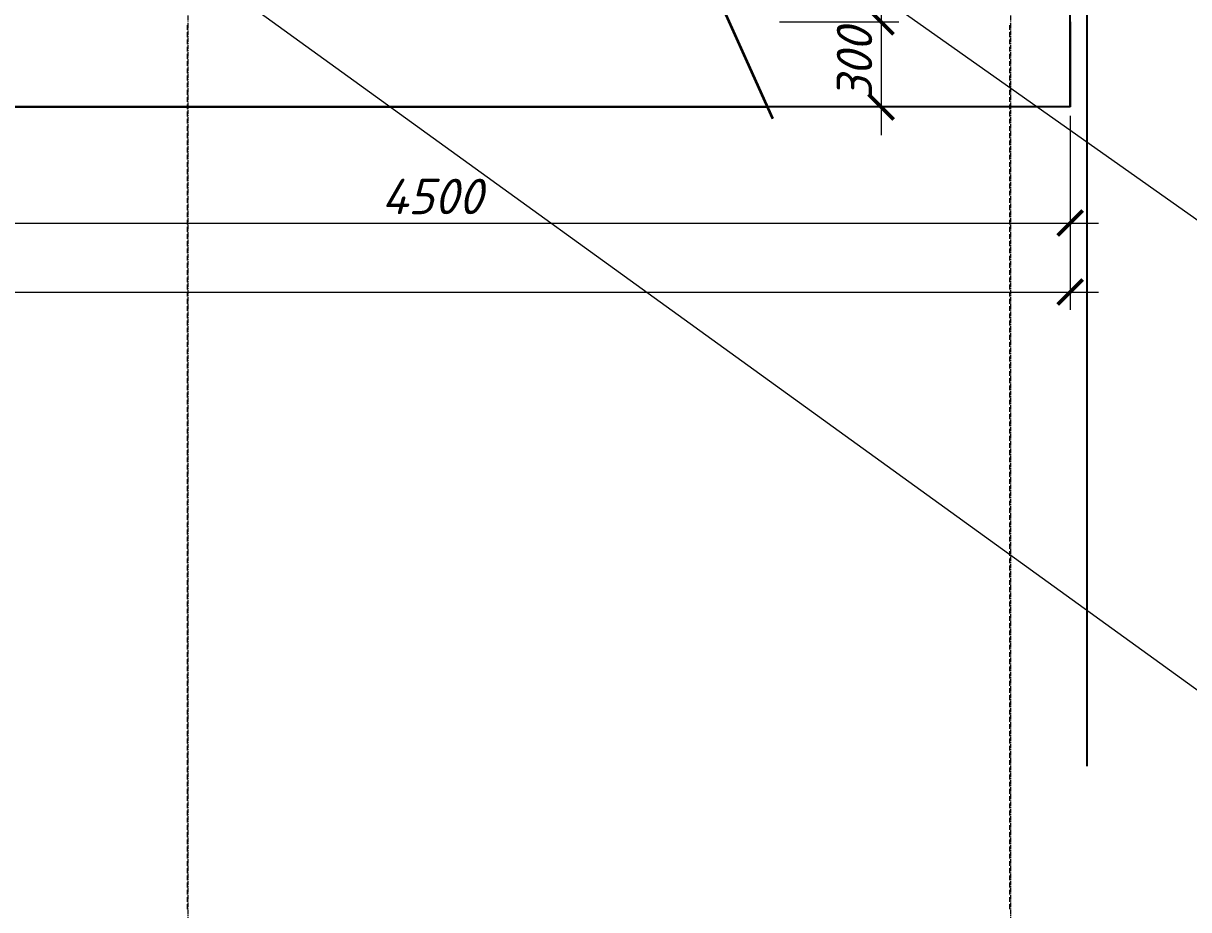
# Model space of a CAD drawing. Header units: millimetres. Extents: x -10178924 to 11692288, y -947381 to 58396.
# Drawn here: x 772877 to 776986, y -797667 to -794543 of the extents above; entities that cross this region are included whole.
import ezdxf

# ---------------------------------------------------------------- set-up
doc = ezdxf.new("R2010")
doc.units = ezdxf.units.MM
doc.linetypes.add('осевая', pattern=[50.8, 31.75, -6.35, 6.35, -6.35])
for name, color, linetype, lineweight in [('PDF _0', 7, 'Continuous', 9), ('PDF _Текст', 7, 'Continuous', 5), ('Размеры клад.', 7, 'Continuous', 0), ('Размеры осевые', 153, 'Continuous', 9), ('Утепление', 251, 'Continuous', 9)]:
    doc.layers.add(name, color=color, linetype=linetype, lineweight=lineweight)
for name, color, linetype in [('PDF _Лестницы _ крыльца.1', 7, 'Continuous'), ('PDF _Утепление', 6, 'Continuous'), ('Лестницы _ крыльца.1', 7, 'Continuous')]:
    doc.layers.add(name, color=color, linetype=linetype)
doc.layers.add('PDF _Размеры осевые', color=7, linetype='Continuous', true_color=0x5d6970)
doc.styles.add('GOST 2.304_new', font='isocpeui.ttf')
doc.dimstyles.new('SPDS 1_50', dxfattribs={"dimscale": 50, "dimtxt": 2.5, "dimasz": 1.77, "dimexe": 1.25, "dimexo": 0.625, "dimtad": 1, "dimdec": 0, "dimrnd": 0.001, "dimtxsty": 'GOST 2.304_new', "dimblk": 'ARCHTICK', "dimcen": 2.5, "dimdle": 2, "dimclrt": 256, "dimadec": 0, "dimazin": 2, "dimtfac": 0.75, "dimtdec": 0, "dimtmove": 1, "dimatfit": 3, "dimfxl": 1, "dimtolj": 1, "dimlwd": 9, "dimlwe": 9, "dimarcsym": 0})

# ---------------------------------------------------------------- blocks, each defined once
blk = doc.blocks.new('_ArchTick')
at = {"color": 0, "linetype": 'ByBlock', "const_width": 0.15}
blk.add_lwpolyline([(-0.5, -0.5), (0.5, 0.5)], dxfattribs=at)
blk = doc.blocks.new('*D2622')
at = {"layer": 'Defpoints', "color": 0, "ltscale": 100, "transparency": 16777216}
for p in [(43769.1, -14046.9), (54209.1, -14046.9), (54209.1, -14699.3)]:
    blk.add_point(p, dxfattribs=at)
at = {"layer": 'Размеры клад.', "color": 0, "lineweight": 9, "ltscale": 100, "transparency": 16777216}
for p, q in [((43769.1, -14078.2), (43769.1, -14761.8)), ((54209.1, -14078.2), (54209.1, -14761.8)), ((43669.1, -14699.3), (54309.1, -14699.3))]:
    blk.add_line(p, q, dxfattribs=at)
at = {"layer": 'Размеры клад.', "color": 0, "lineweight": 9, "ltscale": 100, "transparency": 16777216, "xscale": 88.5, "yscale": 88.5, "zscale": 88.5, "rotation": 180}
blk.add_blockref('_ArchTick', (43769.1, -14699.3), dxfattribs=at)
at = {"layer": 'Размеры клад.', "color": 0, "lineweight": 9, "ltscale": 100, "transparency": 16777216, "xscale": 88.5, "yscale": 88.5, "zscale": 88.5}
blk.add_blockref('_ArchTick', (54209.1, -14699.3), dxfattribs=at)
at = {"layer": 'Размеры клад.', "ltscale": 100, "transparency": 16777216, "insert": (48989.1, -14605.5), "char_height": 125, "attachment_point": 5, "style": 'GOST 2.304_new'}
blk.add_mtext('\\A1;10440', dxfattribs=at)
blk = doc.blocks.new('*D2625')
at = {"layer": 'Defpoints', "color": 0, "ltscale": 100, "transparency": 16777216}
for p in [(49709.1, -13746.9), (54209.1, -14046.9), (54209.1, -14456.1)]:
    blk.add_point(p, dxfattribs=at)
at = {"layer": 'Размеры клад.', "color": 0, "lineweight": 9, "ltscale": 100, "transparency": 16777216}
for p, q in [((49709.1, -13778.2), (49709.1, -14518.6)), ((54209.1, -14078.2), (54209.1, -14518.6)), ((49609.1, -14456.1), (54309.1, -14456.1))]:
    blk.add_line(p, q, dxfattribs=at)
at = {"layer": 'Размеры клад.', "color": 0, "lineweight": 9, "ltscale": 100, "transparency": 16777216, "xscale": 88.5, "yscale": 88.5, "zscale": 88.5, "rotation": 180}
blk.add_blockref('_ArchTick', (49709.1, -14456.1), dxfattribs=at)
at = {"layer": 'Размеры клад.', "color": 0, "lineweight": 9, "ltscale": 100, "transparency": 16777216, "xscale": 88.5, "yscale": 88.5, "zscale": 88.5}
blk.add_blockref('_ArchTick', (54209.1, -14456.1), dxfattribs=at)
at = {"layer": 'Размеры клад.', "ltscale": 100, "transparency": 16777216, "insert": (51959.1, -14362.4), "char_height": 125, "width": 983.713, "attachment_point": 5, "style": 'GOST 2.304_new'}
blk.add_mtext('\\A1;4500', dxfattribs=at)
blk = doc.blocks.new('*D2631')
at = {"layer": 'Defpoints', "color": 0, "ltscale": 100, "transparency": 16777216}
for p in [(53153.5, -12326.9), (53153.5, -13746.9), (53542.3, -13746.9)]:
    blk.add_point(p, dxfattribs=at)
at = {"layer": 'Размеры клад.', "color": 0, "lineweight": 9, "ltscale": 100, "transparency": 16777216}
for p, q in [((53542.3, -12226.9), (53542.3, -13846.9)), ((53184.8, -12326.9), (53604.8, -12326.9)), ((53184.8, -13746.9), (53604.8, -13746.9))]:
    blk.add_line(p, q, dxfattribs=at)
at = {"layer": 'Размеры клад.', "color": 0, "lineweight": 9, "ltscale": 100, "transparency": 16777216, "xscale": 88.5, "yscale": 88.5, "zscale": 88.5}
for p, rotation in [((53542.3, -12326.9), 90), ((53542.3, -13746.9), 270)]:
    blk.add_blockref('_ArchTick', p, dxfattribs=dict(at, rotation=rotation))
at = {"layer": 'Размеры клад.', "ltscale": 100, "transparency": 16777216, "insert": (53448.6, -13036.9), "char_height": 125, "attachment_point": 5, "rotation": 90, "style": 'GOST 2.304_new'}
blk.add_mtext('\\A1;1400', dxfattribs=at)
blk = doc.blocks.new('*D2632')
at = {"layer": 'Defpoints', "color": 0, "ltscale": 100, "transparency": 16777216}
for p in [(53153.5, -13746.9), (53184.8, -14046.9), (53542.3, -14046.9)]:
    blk.add_point(p, dxfattribs=at)
at = {"layer": 'Размеры клад.', "color": 0, "lineweight": 9, "ltscale": 100, "transparency": 16777216}
for p, q in [((53542.3, -13646.9), (53542.3, -14146.9)), ((53184.8, -13746.9), (53604.8, -13746.9)), ((53216, -14046.9), (53604.8, -14046.9))]:
    blk.add_line(p, q, dxfattribs=at)
at = {"layer": 'Размеры клад.', "color": 0, "lineweight": 9, "ltscale": 100, "transparency": 16777216, "xscale": 88.5, "yscale": 88.5, "zscale": 88.5}
for p, rotation in [((53542.3, -13746.9), 90), ((53542.3, -14046.9), 270)]:
    blk.add_blockref('_ArchTick', p, dxfattribs=dict(at, rotation=rotation))
at = {"layer": 'Размеры клад.', "ltscale": 100, "transparency": 16777216, "insert": (53448.6, -13896.9), "char_height": 125, "attachment_point": 5, "rotation": 90, "style": 'GOST 2.304_new'}
blk.add_mtext('\\A1;300', dxfattribs=at)
blk = doc.blocks.new('A$C5282721b')
at = {"layer": 'Лестницы _ крыльца.1', "color": 18, "true_color": 0x000000, "transparency": 33554687}
blk.add_line((54209.092, -13746.906), (54209.092, -14046.906), dxfattribs=at)
at = {"layer": 'Лестницы _ крыльца.1', "color": 18, "lineweight": 30, "true_color": 0x000000, "transparency": 33554687, "flags": 128}
blk.add_lwpolyline([(53144.433, -14046.906), (43769.092, -14046.906), (43769.092, -12206.906), (44069.092, -12206.906), (44069.092, -13746.906)], dxfattribs=at)
at = {"layer": 'Лестницы _ крыльца.1', "color": 18, "true_color": 0x000000, "transparency": 33554687, "flags": 128}
blk.add_lwpolyline([(54209.092, -14046.906), (53144.433, -14046.906)], dxfattribs=at)
at = {"layer": 'Размеры осевые', "color": 251, "linetype": 'осевая', "ltscale": 0.5, "transparency": 33554687}
for p, q in [((51100, -19000), (51100, 1500)), ((54000, -19000), (54000, 1500))]:
    blk.add_line(p, q, dxfattribs=at)
at = {"layer": 'Утепление', "color": 18, "true_color": 0x000000, "transparency": 33554687}
blk.add_line((52291.789, -12156.906), (53162.478, -14086.906), dxfattribs=at)
blk.add_line((52291.789, -12156.906), (53162.478, -14086.906), dxfattribs=at)
at = {"layer": 'Размеры клад.', "color": 18, "ltscale": 100, "true_color": 0x000000, "transparency": 33554687}
dim = blk.add_linear_dim(base=(53542.315, -13746.906), p1=(53153.54, -12326.906), p2=(53153.54, -13746.906), angle=90, text='1400', dimstyle='SPDS 1_50', dxfattribs=at)
dim.commit()
dim.dimension.update_dxf_attribs({"geometry": '*D2631', "text_midpoint": (53448.565, -13036.906)})
dim = blk.add_linear_dim(base=(53542.315, -14046.906), p1=(53153.54, -13746.906), p2=(53184.79, -14046.906), angle=90, dimstyle='SPDS 1_50', dxfattribs=at)
dim.commit()
dim.dimension.update_dxf_attribs({"geometry": '*D2632', "text_midpoint": (53542.315, -13896.906), "dimtype": 128})
for base, p1, picture, middle in [((54209.092, -14456.119), (49709.092, -13746.906), '*D2625', (51959.092, -14362.369)), ((54209.092, -14699.286), (43769.092, -14046.906), '*D2622', (48989.092, -14605.536))]:
    dim = blk.add_linear_dim(base=base, p1=p1, p2=(54209.092, -14046.906), dimstyle='SPDS 1_50', dxfattribs=at)
    dim.commit()
    dim.dimension.update_dxf_attribs({"geometry": picture, "text_midpoint": middle})

msp = doc.modelspace()

# ---------------------------------------------------------------- linework, layer by layer
at = {"layer": 'PDF _0', "lineweight": 25}
msp.add_lwpolyline([(776626, -792948.7), (776626, -797160.7)], dxfattribs=at)
at = {"layer": 'PDF _Лестницы _ крыльца.1', "lineweight": 30}
msp.add_lwpolyline([(775500, -794836.7), (766123.4, -794836.7), (766123.4, -792999.5), (766424, -792999.5), (766424, -794536.2)], dxfattribs=at)
at = {"layer": 'PDF _Лестницы _ крыльца.1', "lineweight": 25}
msp.add_lwpolyline([(776566.8, -793118), (776566.8, -794536.1), (776566.8, -794836.7), (775500, -794836.7)], dxfattribs=at)
at = {"layer": 'PDF _Размеры осевые', "lineweight": 9}
for points in [[(773455.2, -794544.6), (773455.2, -794544.6)], [(773455.2, -794565.8), (773455.2, -794548.9)], [(773455.2, -794570), (773455.2, -794570)], [(773455.2, -794591.2), (773455.2, -794574.3)], [(776355.1, -794544.6), (776355.1, -794544.6)], [(776355.1, -794565.8), (776355.1, -794548.9)], [(776355.1, -794570), (776355.1, -794570)], [(776355.1, -794591.2), (776355.1, -794574.3)], [(773455.2, -794595.4), (773455.2, -794595.4)], [(773455.2, -794616.6), (773455.2, -794599.7)], [(773455.2, -794620.8), (773455.2, -794620.8)], [(773455.2, -794642), (773455.2, -794625.1)], [(776355.1, -794595.4), (776355.1, -794595.4)], [(776355.1, -794616.6), (776355.1, -794599.7)], [(776355.1, -794620.8), (776355.1, -794620.8)], [(776355.1, -794642), (776355.1, -794625.1)], [(773455.2, -794646.2), (773455.2, -794646.2)], [(773455.2, -794667.4), (773455.2, -794650.5)], [(776355.1, -794646.2), (776355.1, -794646.2)], [(776355.1, -794667.4), (776355.1, -794650.5)], [(773455.2, -794671.6), (773455.2, -794671.6)], [(773455.2, -794692.8), (773455.2, -794675.9)], [(773455.2, -794697), (773455.2, -794697)], [(773455.2, -794718.2), (773455.2, -794701.3)], [(776355.1, -794671.6), (776355.1, -794671.6)], [(776355.1, -794692.8), (776355.1, -794675.9)], [(776355.1, -794697), (776355.1, -794697)], [(776355.1, -794718.2), (776355.1, -794701.3)], [(773455.2, -794722.4), (773455.2, -794722.4)], [(773455.2, -794743.6), (773455.2, -794726.7)], [(773455.2, -794747.8), (773455.2, -794747.8)], [(776355.1, -794722.4), (776355.1, -794722.4)], [(776355.1, -794743.6), (776355.1, -794726.7)], [(776355.1, -794747.8), (776355.1, -794747.8)], [(773455.2, -794769), (773455.2, -794752.1)], [(773455.2, -794773.2), (773455.2, -794773.2)], [(773455.2, -794794.4), (773455.2, -794777.5)], [(776355.1, -794769), (776355.1, -794752.1)], [(776355.1, -794773.2), (776355.1, -794773.2)], [(776355.1, -794794.4), (776355.1, -794777.5)], [(773455.2, -794798.6), (773455.2, -794798.6)], [(773455.2, -794819.8), (773455.2, -794802.9)], [(773455.2, -794824), (773455.2, -794824)], [(773455.2, -794845.2), (773455.2, -794828.3)], [(776355.1, -794798.6), (776355.1, -794798.6)], [(776355.1, -794819.8), (776355.1, -794802.9)], [(776355.1, -794824), (776355.1, -794824)], [(776355.1, -794845.2), (776355.1, -794828.3)], [(773455.2, -794849.4), (773455.2, -794849.4)], [(773455.2, -794870.6), (773455.2, -794853.7)], [(776355.1, -794849.4), (776355.1, -794849.4)], [(776355.1, -794870.6), (776355.1, -794853.7)], [(773455.2, -794874.8), (773455.2, -794874.8)], [(773455.2, -794896), (773455.2, -794879.1)], [(773455.2, -794900.2), (773455.2, -794900.2)], [(773455.2, -794921.4), (773455.2, -794904.5)], [(776355.1, -794874.8), (776355.1, -794874.8)], [(776355.1, -794896), (776355.1, -794879.1)], [(776355.1, -794900.2), (776355.1, -794900.2)], [(776355.1, -794921.4), (776355.1, -794904.5)], [(773455.2, -794925.6), (773455.2, -794925.6)], [(773455.2, -794946.8), (773455.2, -794929.9)], [(773455.2, -794951), (773455.2, -794951)], [(776355.1, -794925.6), (776355.1, -794925.6)], [(776355.1, -794946.8), (776355.1, -794929.9)], [(776355.1, -794951), (776355.1, -794951)], [(773455.2, -794972.2), (773455.2, -794955.3)], [(773455.2, -794976.4), (773455.2, -794976.4)], [(773455.2, -794997.6), (773455.2, -794980.7)], [(776355.1, -794972.2), (776355.1, -794955.3)], [(776355.1, -794976.4), (776355.1, -794976.4)], [(776355.1, -794997.6), (776355.1, -794980.7)], [(773455.2, -795001.8), (773455.2, -795001.8)], [(773455.2, -795023), (773455.2, -795006.1)], [(773455.2, -795027.2), (773455.2, -795027.2)], [(773455.2, -795048.4), (773455.2, -795031.5)], [(776355.1, -795001.8), (776355.1, -795001.8)], [(776355.1, -795023), (776355.1, -795006.1)], [(776355.1, -795027.2), (776355.1, -795027.2)], [(776355.1, -795048.4), (776355.1, -795031.5)], [(773455.2, -795052.6), (773455.2, -795052.6)], [(773455.2, -795073.8), (773455.2, -795056.9)], [(773455.2, -795078), (773455.2, -795078)], [(776355.1, -795052.6), (776355.1, -795052.6)], [(776355.1, -795073.8), (776355.1, -795056.9)], [(776355.1, -795078), (776355.1, -795078)], [(773455.2, -795099.2), (773455.2, -795082.3)], [(773455.2, -795103.4), (773455.2, -795103.4)], [(773455.2, -795124.6), (773455.2, -795107.7)], [(776355.1, -795099.2), (776355.1, -795082.3)], [(776355.1, -795103.4), (776355.1, -795103.4)], [(776355.1, -795124.6), (776355.1, -795107.7)], [(773455.2, -795128.8), (773455.2, -795128.8)], [(773455.2, -795150), (773455.2, -795133.1)], [(773455.2, -795154.2), (773455.2, -795154.2)], [(773455.2, -795175.4), (773455.2, -795158.5)], [(776355.1, -795128.8), (776355.1, -795128.8)], [(776355.1, -795150), (776355.1, -795133.1)], [(776355.1, -795154.2), (776355.1, -795154.2)], [(776355.1, -795175.4), (776355.1, -795158.5)], [(773455.2, -795179.6), (773455.2, -795179.6)], [(773455.2, -795200.8), (773455.2, -795183.9)], [(776355.1, -795179.6), (776355.1, -795179.6)], [(776355.1, -795200.8), (776355.1, -795183.9)], [(773455.2, -795205), (773455.2, -795205)], [(773455.2, -795226.2), (773455.2, -795209.3)], [(773455.2, -795230.4), (773455.2, -795230.4)], [(773455.2, -795251.6), (773455.2, -795234.7)], [(776355.1, -795205), (776355.1, -795205)], [(776355.1, -795226.2), (776355.1, -795209.3)], [(776355.1, -795230.4), (776355.1, -795230.4)], [(776355.1, -795251.6), (776355.1, -795234.7)], [(773455.2, -795255.8), (773455.2, -795255.8)], [(773455.2, -795277), (773455.2, -795260.1)], [(773455.2, -795281.2), (773455.2, -795281.2)], [(776355.1, -795255.8), (776355.1, -795255.8)], [(776355.1, -795277), (776355.1, -795260.1)], [(776355.1, -795281.2), (776355.1, -795281.2)], [(773455.2, -795302.4), (773455.2, -795285.5)], [(773455.2, -795306.6), (773455.2, -795306.6)], [(773455.2, -795327.8), (773455.2, -795310.9)], [(776355.1, -795302.4), (776355.1, -795285.5)], [(776355.1, -795306.6), (776355.1, -795306.6)], [(776355.1, -795327.8), (776355.1, -795310.9)], [(773455.2, -795332), (773455.2, -795332)], [(773455.2, -795353.2), (773455.2, -795336.3)], [(773455.2, -795357.4), (773455.2, -795357.4)], [(773455.2, -795378.6), (773455.2, -795361.7)], [(776355.1, -795332), (776355.1, -795332)], [(776355.1, -795353.2), (776355.1, -795336.3)], [(776355.1, -795357.4), (776355.1, -795357.4)], [(776355.1, -795378.6), (776355.1, -795361.7)], [(773455.2, -795382.8), (773455.2, -795382.8)], [(773455.2, -795404), (773455.2, -795387.1)], [(776355.1, -795382.8), (776355.1, -795382.8)], [(776355.1, -795404), (776355.1, -795387.1)], [(773455.2, -795408.2), (773455.2, -795408.2)], [(773455.2, -795429.4), (773455.2, -795412.5)], [(773455.2, -795433.7), (773455.2, -795433.7)], [(773455.2, -795454.8), (773455.2, -795437.9)], [(776355.1, -795408.2), (776355.1, -795408.2)], [(776355.1, -795429.4), (776355.1, -795412.5)], [(776355.1, -795433.7), (776355.1, -795433.7)], [(776355.1, -795454.8), (776355.1, -795437.9)], [(773455.2, -795459.1), (773455.2, -795459.1)], [(773455.2, -795480.2), (773455.2, -795463.3)], [(773455.2, -795484.4), (773455.2, -795484.4)], [(773455.2, -795505.6), (773455.2, -795488.7)], [(776355.1, -795459.1), (776355.1, -795459.1)], [(776355.1, -795480.2), (776355.1, -795463.3)], [(776355.1, -795484.4), (776355.1, -795484.4)], [(776355.1, -795505.6), (776355.1, -795488.7)], [(773455.2, -795509.8), (773455.2, -795509.8)], [(773455.2, -795531), (773455.2, -795514.1)], [(776355.1, -795509.8), (776355.1, -795509.8)], [(776355.1, -795531), (776355.1, -795514.1)], [(773455.2, -795535.2), (773455.2, -795535.2)], [(773455.2, -795556.4), (773455.2, -795539.5)], [(773455.2, -795560.7), (773455.2, -795560.7)], [(773455.2, -795581.8), (773455.2, -795564.9)], [(776355.1, -795535.2), (776355.1, -795535.2)], [(776355.1, -795556.4), (776355.1, -795539.5)], [(776355.1, -795560.7), (776355.1, -795560.7)], [(776355.1, -795581.8), (776355.1, -795564.9)], [(773455.2, -795586.1), (773455.2, -795586.1)], [(773455.2, -795607.2), (773455.2, -795590.3)], [(773455.2, -795611.4), (773455.2, -795611.4)], [(776355.1, -795586.1), (776355.1, -795586.1)], [(776355.1, -795607.2), (776355.1, -795590.3)], [(776355.1, -795611.4), (776355.1, -795611.4)], [(773455.2, -795632.6), (773455.2, -795615.7)], [(773455.2, -795636.8), (773455.2, -795636.8)], [(773455.2, -795658), (773455.2, -795641.1)], [(776355.1, -795632.6), (776355.1, -795615.7)], [(776355.1, -795636.8), (776355.1, -795636.8)], [(776355.1, -795658), (776355.1, -795641.1)], [(773455.2, -795662.3), (773455.2, -795662.3)], [(773455.2, -795683.4), (773455.2, -795666.5)], [(773455.2, -795687.7), (773455.2, -795687.7)], [(773455.2, -795708.8), (773455.2, -795691.9)], [(776355.1, -795662.3), (776355.1, -795662.3)], [(776355.1, -795683.4), (776355.1, -795666.5)], [(776355.1, -795687.7), (776355.1, -795687.7)], [(776355.1, -795708.8), (776355.1, -795691.9)], [(773455.2, -795713.1), (773455.2, -795713.1)], [(773455.2, -795734.2), (773455.2, -795717.3)], [(776355.1, -795713.1), (776355.1, -795713.1)], [(776355.1, -795734.2), (776355.1, -795717.3)], [(773455.2, -795738.4), (773455.2, -795738.4)], [(773455.2, -795759.6), (773455.2, -795742.7)], [(773455.2, -795763.8), (773455.2, -795763.8)], [(773455.2, -795785), (773455.2, -795768.1)], [(776355.1, -795738.4), (776355.1, -795738.4)], [(776355.1, -795759.6), (776355.1, -795742.7)], [(776355.1, -795763.8), (776355.1, -795763.8)], [(776355.1, -795785), (776355.1, -795768.1)], [(773455.2, -795789.3), (773455.2, -795789.3)], [(773455.2, -795810.4), (773455.2, -795793.5)], [(773455.2, -795814.7), (773455.2, -795814.7)], [(776355.1, -795789.3), (776355.1, -795789.3)], [(776355.1, -795810.4), (776355.1, -795793.5)], [(776355.1, -795814.7), (776355.1, -795814.7)], [(773455.2, -795835.8), (773455.2, -795818.9)], [(773455.2, -795840.1), (773455.2, -795840.1)], [(773455.2, -795861.2), (773455.2, -795844.3)], [(776355.1, -795835.8), (776355.1, -795818.9)], [(776355.1, -795840.1), (776355.1, -795840.1)], [(776355.1, -795861.2), (776355.1, -795844.3)], [(773455.2, -795865.5), (773455.2, -795865.5)], [(773455.2, -795886.6), (773455.2, -795869.7)], [(773455.2, -795890.9), (773455.2, -795890.9)], [(773455.2, -795912), (773455.2, -795895.1)], [(776355.1, -795865.5), (776355.1, -795865.5)], [(776355.1, -795886.6), (776355.1, -795869.7)], [(776355.1, -795890.9), (776355.1, -795890.9)], [(776355.1, -795912), (776355.1, -795895.1)], [(773455.2, -795916.3), (773455.2, -795916.3)], [(773455.2, -795937.4), (773455.2, -795920.5)], [(776355.1, -795916.3), (776355.1, -795916.3)], [(776355.1, -795937.4), (776355.1, -795920.5)], [(773455.2, -795941.7), (773455.2, -795941.7)], [(773455.2, -795962.8), (773455.2, -795945.9)], [(773455.2, -795967.1), (773455.2, -795967.1)], [(773455.2, -795988.2), (773455.2, -795971.3)], [(776355.1, -795941.7), (776355.1, -795941.7)], [(776355.1, -795962.8), (776355.1, -795945.9)], [(776355.1, -795967.1), (776355.1, -795967.1)], [(776355.1, -795988.2), (776355.1, -795971.3)], [(773455.2, -795992.5), (773455.2, -795992.5)], [(773455.2, -796013.6), (773455.2, -795996.7)], [(773455.2, -796017.9), (773455.2, -796017.9)], [(773455.2, -796039), (773455.2, -796022.1)], [(776355.1, -795992.5), (776355.1, -795992.5)], [(776355.1, -796013.6), (776355.1, -795996.7)], [(776355.1, -796017.9), (776355.1, -796017.9)], [(776355.1, -796039), (776355.1, -796022.1)], [(773455.2, -796043.3), (773455.2, -796043.3)], [(773455.2, -796064.4), (773455.2, -796047.5)], [(776355.1, -796043.3), (776355.1, -796043.3)], [(776355.1, -796064.4), (776355.1, -796047.5)], [(773455.2, -796068.7), (773455.2, -796068.7)], [(773455.2, -796089.8), (773455.2, -796072.9)], [(773455.2, -796094.1), (773455.2, -796094.1)], [(773455.2, -796115.2), (773455.2, -796098.3)], [(776355.1, -796068.7), (776355.1, -796068.7)], [(776355.1, -796089.8), (776355.1, -796072.9)], [(776355.1, -796094.1), (776355.1, -796094.1)], [(776355.1, -796115.2), (776355.1, -796098.3)], [(773455.2, -796119.5), (773455.2, -796119.5)], [(773455.2, -796140.6), (773455.2, -796123.7)], [(773455.2, -796144.9), (773455.2, -796144.9)], [(776355.1, -796119.5), (776355.1, -796119.5)], [(776355.1, -796140.6), (776355.1, -796123.7)], [(776355.1, -796144.9), (776355.1, -796144.9)], [(773455.2, -796166), (773455.2, -796149.1)], [(773455.2, -796170.3), (773455.2, -796170.3)], [(773455.2, -796191.4), (773455.2, -796174.5)], [(776355.1, -796166), (776355.1, -796149.1)], [(776355.1, -796170.3), (776355.1, -796170.3)], [(776355.1, -796191.4), (776355.1, -796174.5)], [(773455.2, -796195.7), (773455.2, -796195.7)], [(773455.2, -796216.8), (773455.2, -796199.9)], [(773455.2, -796221.1), (773455.2, -796221.1)], [(773455.2, -796242.2), (773455.2, -796225.3)], [(776355.1, -796195.7), (776355.1, -796195.7)], [(776355.1, -796216.8), (776355.1, -796199.9)], [(776355.1, -796221.1), (776355.1, -796221.1)], [(776355.1, -796242.2), (776355.1, -796225.3)], [(773455.2, -796246.5), (773455.2, -796246.5)], [(773455.2, -796267.6), (773455.2, -796250.7)], [(776355.1, -796246.5), (776355.1, -796246.5)], [(776355.1, -796267.6), (776355.1, -796250.7)], [(773455.2, -796271.9), (773455.2, -796271.9)], [(773455.2, -796293), (773455.2, -796276.1)], [(773455.2, -796297.3), (773455.2, -796297.3)], [(773455.2, -796318.4), (773455.2, -796301.5)], [(776355.1, -796271.9), (776355.1, -796271.9)], [(776355.1, -796293), (776355.1, -796276.1)], [(776355.1, -796297.3), (776355.1, -796297.3)], [(776355.1, -796318.4), (776355.1, -796301.5)], [(773455.2, -796322.7), (773455.2, -796322.7)], [(773455.2, -796343.8), (773455.2, -796326.9)], [(773455.2, -796348.1), (773455.2, -796348.1)], [(776355.1, -796322.7), (776355.1, -796322.7)], [(776355.1, -796343.8), (776355.1, -796326.9)], [(776355.1, -796348.1), (776355.1, -796348.1)], [(773455.2, -796369.2), (773455.2, -796352.3)], [(773455.2, -796373.5), (773455.2, -796373.5)], [(773455.2, -796394.6), (773455.2, -796377.7)], [(776355.1, -796369.2), (776355.1, -796352.3)], [(776355.1, -796373.5), (776355.1, -796373.5)], [(776355.1, -796394.6), (776355.1, -796377.7)], [(773455.2, -796398.9), (773455.2, -796398.9)], [(773455.2, -796420), (773455.2, -796403.1)], [(773455.2, -796424.3), (773455.2, -796424.3)], [(773455.2, -796445.4), (773455.2, -796428.5)], [(776355.1, -796398.9), (776355.1, -796398.9)], [(776355.1, -796420), (776355.1, -796403.1)], [(776355.1, -796424.3), (776355.1, -796424.3)], [(776355.1, -796445.4), (776355.1, -796428.5)], [(773455.2, -796449.7), (773455.2, -796449.7)], [(773455.2, -796470.8), (773455.2, -796453.9)], [(773455.2, -796475.1), (773455.2, -796475.1)], [(776355.1, -796449.7), (776355.1, -796449.7)], [(776355.1, -796470.8), (776355.1, -796453.9)], [(776355.1, -796475.1), (776355.1, -796475.1)], [(773455.2, -796496.2), (773455.2, -796479.3)], [(773455.2, -796500.5), (773455.2, -796500.5)], [(773455.2, -796521.6), (773455.2, -796504.7)], [(776355.1, -796496.2), (776355.1, -796479.3)], [(776355.1, -796500.5), (776355.1, -796500.5)], [(776355.1, -796521.6), (776355.1, -796504.7)], [(773455.2, -796525.9), (773455.2, -796525.9)], [(773455.2, -796547), (773455.2, -796530.1)], [(773455.2, -796551.3), (773455.2, -796551.3)], [(773455.2, -796572.4), (773455.2, -796555.5)], [(776355.1, -796525.9), (776355.1, -796525.9)], [(776355.1, -796547), (776355.1, -796530.1)], [(776355.1, -796551.3), (776355.1, -796551.3)], [(776355.1, -796572.4), (776355.1, -796555.5)], [(773455.2, -796576.7), (773455.2, -796576.7)], [(773455.2, -796597.8), (773455.2, -796580.9)], [(776355.1, -796576.7), (776355.1, -796576.7)], [(776355.1, -796597.8), (776355.1, -796580.9)], [(773455.2, -796602.1), (773455.2, -796602.1)], [(773455.2, -796623.2), (773455.2, -796606.3)], [(773455.2, -796627.5), (773455.2, -796627.5)], [(773455.2, -796648.6), (773455.2, -796631.7)], [(776355.1, -796602.1), (776355.1, -796602.1)], [(776355.1, -796623.2), (776355.1, -796606.3)], [(776355.1, -796627.5), (776355.1, -796627.5)], [(776355.1, -796648.6), (776355.1, -796631.7)], [(773455.2, -796652.9), (773455.2, -796652.9)], [(773455.2, -796674), (773455.2, -796657.1)], [(773455.2, -796678.3), (773455.2, -796678.3)], [(776355.1, -796652.9), (776355.1, -796652.9)], [(776355.1, -796674), (776355.1, -796657.1)], [(776355.1, -796678.3), (776355.1, -796678.3)], [(773455.2, -796699.4), (773455.2, -796682.5)], [(773455.2, -796703.7), (773455.2, -796703.7)], [(773455.2, -796724.8), (773455.2, -796707.9)], [(776355.1, -796699.4), (776355.1, -796682.5)], [(776355.1, -796703.7), (776355.1, -796703.7)], [(776355.1, -796724.8), (776355.1, -796707.9)], [(773455.2, -796729.1), (773455.2, -796729.1)], [(773455.2, -796750.2), (773455.2, -796733.3)], [(773455.2, -796754.5), (773455.2, -796754.5)], [(773455.2, -796775.6), (773455.2, -796758.7)], [(776355.1, -796729.1), (776355.1, -796729.1)], [(776355.1, -796750.2), (776355.1, -796733.3)], [(776355.1, -796754.5), (776355.1, -796754.5)], [(776355.1, -796775.6), (776355.1, -796758.7)], [(773455.2, -796779.9), (773455.2, -796779.9)], [(773455.2, -796801), (773455.2, -796784.1)], [(776355.1, -796779.9), (776355.1, -796779.9)], [(776355.1, -796801), (776355.1, -796784.1)], [(773455.2, -796805.3), (773455.2, -796805.3)], [(773455.2, -796826.4), (773455.2, -796809.5)], [(773455.2, -796830.7), (773455.2, -796830.7)], [(773455.2, -796851.8), (773455.2, -796834.9)], [(776355.1, -796805.3), (776355.1, -796805.3)], [(776355.1, -796826.4), (776355.1, -796809.5)], [(776355.1, -796830.7), (776355.1, -796830.7)], [(776355.1, -796851.8), (776355.1, -796834.9)], [(773455.2, -796856.1), (773455.2, -796856.1)], [(773455.2, -796877.2), (773455.2, -796860.3)], [(773455.2, -796881.5), (773455.2, -796881.5)], [(773455.2, -796902.6), (773455.2, -796885.7)], [(776355.1, -796856.1), (776355.1, -796856.1)], [(776355.1, -796877.2), (776355.1, -796860.3)], [(776355.1, -796881.5), (776355.1, -796881.5)], [(776355.1, -796902.6), (776355.1, -796885.7)], [(773455.2, -796906.9), (773455.2, -796906.9)], [(773455.2, -796928), (773455.2, -796911.1)], [(776355.1, -796906.9), (776355.1, -796906.9)], [(776355.1, -796928), (776355.1, -796911.1)], [(773455.2, -796932.3), (773455.2, -796932.3)], [(773455.2, -796953.4), (773455.2, -796936.5)], [(773455.2, -796957.7), (773455.2, -796957.7)], [(773455.2, -796978.8), (773455.2, -796961.9)], [(776355.1, -796932.3), (776355.1, -796932.3)], [(776355.1, -796953.4), (776355.1, -796936.5)], [(776355.1, -796957.7), (776355.1, -796957.7)], [(776355.1, -796978.8), (776355.1, -796961.9)], [(773455.2, -796983.1), (773455.2, -796983.1)], [(773455.2, -797004.2), (773455.2, -796987.3)], [(773455.2, -797008.5), (773455.2, -797008.5)], [(776355.1, -796983.1), (776355.1, -796983.1)], [(776355.1, -797004.2), (776355.1, -796987.3)], [(776355.1, -797008.5), (776355.1, -797008.5)], [(773455.2, -797029.6), (773455.2, -797012.7)], [(773455.2, -797033.9), (773455.2, -797033.9)], [(773455.2, -797055), (773455.2, -797038.1)], [(776355.1, -797029.6), (776355.1, -797012.7)], [(776355.1, -797033.9), (776355.1, -797033.9)], [(776355.1, -797055), (776355.1, -797038.1)], [(773455.2, -797059.3), (773455.2, -797059.3)], [(773455.2, -797080.4), (773455.2, -797063.5)], [(773455.2, -797084.7), (773455.2, -797084.7)], [(773455.2, -797105.8), (773455.2, -797088.9)], [(776355.1, -797059.3), (776355.1, -797059.3)], [(776355.1, -797080.4), (776355.1, -797063.5)], [(776355.1, -797084.7), (776355.1, -797084.7)], [(776355.1, -797105.8), (776355.1, -797088.9)], [(773455.2, -797110.1), (773455.2, -797110.1)], [(773455.2, -797131.2), (773455.2, -797114.3)], [(776355.1, -797110.1), (776355.1, -797110.1)], [(776355.1, -797131.2), (776355.1, -797114.3)], [(773455.2, -797135.5), (773455.2, -797135.5)], [(773455.2, -797156.6), (773455.2, -797139.7)], [(773455.2, -797160.9), (773455.2, -797160.9)], [(773455.2, -797182), (773455.2, -797165.1)], [(776355.1, -797135.5), (776355.1, -797135.5)], [(776355.1, -797156.6), (776355.1, -797139.7)], [(776355.1, -797160.9), (776355.1, -797160.9)], [(776355.1, -797182), (776355.1, -797165.1)], [(773455.2, -797186.3), (773455.2, -797186.3)], [(773455.2, -797207.4), (773455.2, -797190.5)], [(773455.2, -797211.7), (773455.2, -797211.7)], [(776355.1, -797186.3), (776355.1, -797186.3)], [(776355.1, -797207.4), (776355.1, -797190.5)], [(776355.1, -797211.7), (776355.1, -797211.7)], [(773455.2, -797232.8), (773455.2, -797215.9)], [(773455.2, -797237.1), (773455.2, -797237.1)], [(773455.2, -797258.2), (773455.2, -797241.3)], [(776355.1, -797232.8), (776355.1, -797215.9)], [(776355.1, -797237.1), (776355.1, -797237.1)], [(776355.1, -797258.2), (776355.1, -797241.3)], [(773455.2, -797262.5), (773455.2, -797262.5)], [(773455.2, -797283.6), (773455.2, -797266.7)], [(773455.2, -797287.9), (773455.2, -797287.9)], [(773455.2, -797309), (773455.2, -797292.1)], [(776355.1, -797262.5), (776355.1, -797262.5)], [(776355.1, -797283.6), (776355.1, -797266.7)], [(776355.1, -797287.9), (776355.1, -797287.9)], [(776355.1, -797309), (776355.1, -797292.1)], [(773455.2, -797313.3), (773455.2, -797313.3)], [(773455.2, -797334.4), (773455.2, -797317.5)], [(776355.1, -797313.3), (776355.1, -797313.3)], [(776355.1, -797334.4), (776355.1, -797317.5)], [(773455.2, -797338.7), (773455.2, -797338.7)], [(773455.2, -797359.8), (773455.2, -797342.9)], [(773455.2, -797364.1), (773455.2, -797364.1)], [(773455.2, -797385.2), (773455.2, -797368.3)], [(776355.1, -797338.7), (776355.1, -797338.7)], [(776355.1, -797359.8), (776355.1, -797342.9)], [(776355.1, -797364.1), (776355.1, -797364.1)], [(776355.1, -797385.2), (776355.1, -797368.3)], [(773455.2, -797389.5), (773455.2, -797389.5)], [(773455.2, -797410.6), (773455.2, -797393.7)], [(773455.2, -797414.9), (773455.2, -797414.9)], [(773455.2, -797436), (773455.2, -797419.1)], [(776355.1, -797389.5), (776355.1, -797389.5)], [(776355.1, -797410.6), (776355.1, -797393.7)], [(776355.1, -797414.9), (776355.1, -797414.9)], [(776355.1, -797436), (776355.1, -797419.1)], [(773455.2, -797440.3), (773455.2, -797440.3)], [(773455.2, -797461.4), (773455.2, -797444.5)], [(776355.1, -797440.3), (776355.1, -797440.3)], [(776355.1, -797461.4), (776355.1, -797444.5)], [(773455.2, -797465.7), (773455.2, -797465.7)], [(773455.2, -797486.8), (773455.2, -797469.9)], [(773455.2, -797491.1), (773455.2, -797491.1)], [(773455.2, -797512.2), (773455.2, -797495.3)], [(776355.1, -797465.7), (776355.1, -797465.7)], [(776355.1, -797486.8), (776355.1, -797469.9)], [(776355.1, -797491.1), (776355.1, -797491.1)], [(776355.1, -797512.2), (776355.1, -797495.3)], [(773455.2, -797516.5), (773455.2, -797516.5)], [(773455.2, -797537.6), (773455.2, -797520.7)], [(773455.2, -797541.9), (773455.2, -797541.9)], [(776355.1, -797516.5), (776355.1, -797516.5)], [(776355.1, -797537.6), (776355.1, -797520.7)], [(776355.1, -797541.9), (776355.1, -797541.9)], [(773455.2, -797563), (773455.2, -797546.1)], [(773455.2, -797567.3), (773455.2, -797567.3)], [(773455.2, -797588.4), (773455.2, -797571.5)], [(776355.1, -797563), (776355.1, -797546.1)], [(776355.1, -797567.3), (776355.1, -797567.3)], [(776355.1, -797588.4), (776355.1, -797571.5)], [(773455.2, -797592.7), (773455.2, -797592.7)], [(773455.2, -797613.8), (773455.2, -797596.9)], [(773455.2, -797618.1), (773455.2, -797618.1)], [(773455.2, -797639.2), (773455.2, -797622.3)], [(776355.1, -797592.7), (776355.1, -797592.7)], [(776355.1, -797613.8), (776355.1, -797596.9)], [(776355.1, -797618.1), (776355.1, -797618.1)], [(776355.1, -797639.2), (776355.1, -797622.3)], [(773455.2, -797643.5), (773455.2, -797643.5)], [(773455.2, -797664.6), (773455.2, -797647.7)], [(776355.1, -797643.5), (776355.1, -797643.5)], [(776355.1, -797664.6), (776355.1, -797647.7)]]:
    msp.add_lwpolyline(points, dxfattribs=at)
at = {"layer": 'PDF _Текст'}
for points in [[(770221, -790438.3), (777506.3, -795581.6), (777607.9, -795581.6), (780681.2, -795581.6)], [(770847.5, -792436.4), (777493.6, -797236.9), (777595.2, -797236.9), (780296, -797236.9)]]:
    msp.add_lwpolyline(points, dxfattribs=at)
at = {"layer": 'PDF _Утепление', "color": 8, "lineweight": 9, "true_color": 0x767676}
msp.add_lwpolyline([(775516.9, -794879), (774649.1, -792948.7)], close=True, dxfattribs=at)

# ---------------------------------------------------------------- block references
msp.add_blockref('A$C5282721b', (722358.6, -780790.4))

doc.saveas('drawing.dxf')
